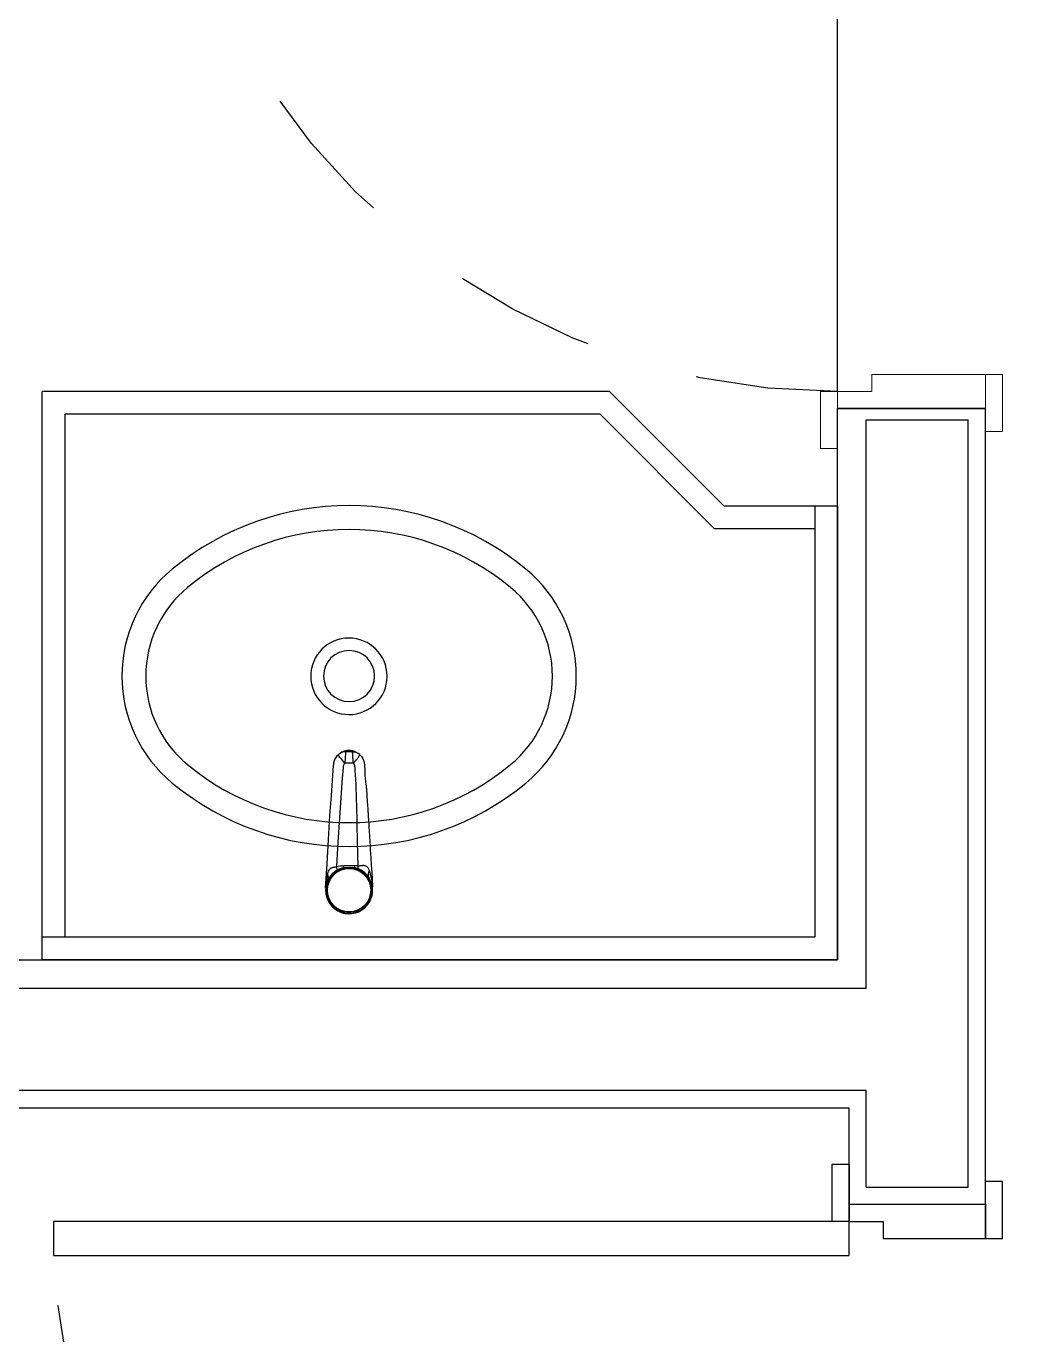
# Model space of a CAD drawing. Header units: millimetres. Extents: x 188.6 to 263.2, y 40.1 to 120.1.
# Drawn here: x 193.585 to 194.454, y 102.599 to 103.751 of the extents above; entities that cross this region are included whole.
import ezdxf

# ---------------------------------------------------------------- set-up
doc = ezdxf.new("R2010")
doc.units = ezdxf.units.MM
doc.linetypes.add('XREF-TIPO$0$HIDDEN2', pattern=[0.1875, 0.125, -0.0625])
doc.layers.add('ARQ', color=8, linetype='Continuous')

# ---------------------------------------------------------------- blocks, each defined once
blk = doc.blocks.new('XREF-TIPO$0$A$C281A5909')
at = {"color": 0}
for p, q in [((0.05, 0.755), (0.08, 0.755)), ((0.05, 0.155), (0.05, 0.755)), ((0.08, 0.755), (0.05, 0.755)), ((0.05, 0.755), (0.05, 0.155)), ((0.08, 0.755), (0.08, 0.155)), ((0.08, 0.155), (0.08, 0.755)), ((0.035, 0.015), (0.035, 0.155)), ((0.08, 0.155), (0.05, 0.155)), ((0.05, 0.155), (0.08, 0.155)), ((0.65, 0.155), (0.08, 0.155)), ((0.665, 0.025), (0.665, 0.155))]:
    blk.add_line(p, q, dxfattribs=at)
at = {"color": 0, "lineweight": 13}
for p, q in [((0, 0.155), (0, 0.17)), ((0, 0.17), (0.05, 0.17)), ((0.65, 0.155), (0.65, 0.17)), ((0.65, 0.17), (0.7, 0.17)), ((0.7, 0.17), (0.7, 0.155)), ((0, 0.155), (0.05, 0.155)), ((0.05, 0.155), (0.035, 0.155)), ((0.05, 0.155), (0.05, 0.125)), ((0.665, 0.155), (0.65, 0.155)), ((0.65, 0.125), (0.65, 0.155)), ((0.65, 0.155), (0.7, 0.155)), ((0.05, 0.125), (0.065, 0.125)), ((0.065, 0.125), (0.065, 0.025)), ((0.635, 0.025), (0.635, 0.125)), ((0.635, 0.125), (0.65, 0.125)), ((0.065, 0.025), (0.015, 0.025)), ((0.035, 0.025), (0.065, 0.025)), ((0.065, 0.025), (0.065, 0.01)), ((0.635, 0.025), (0.665, 0.025)), ((0.635, 0.01), (0.635, 0.025)), ((0.685, 0.025), (0.635, 0.025)), ((0.685, 0.025), (0.685, 0.01)), ((0.015, 0), (0.015, 0.015)), ((0.065, 0.01), (0.015, 0.01)), ((0.685, 0.01), (0.635, 0.01))]:
    blk.add_line(p, q, dxfattribs=at)
at = {"color": 0, "linetype": 'XREF-TIPO$0$HIDDEN2'}
blk.add_arc((0.05, 0.155), 0.6, 0, 90, dxfattribs=at)
blk = doc.blocks.new('XREF-TIPO$0$L59_p')
at = {"color": 252}
blk.add_lwpolyline([(0.1556, 0.0941, 0.358974), (-0.1556, 0.0941, 0.471698), (-0.1556, -0.0941, 0.358974), (0.1556, -0.0941, 0.471698)], format="xyb", close=True, dxfattribs=at)
for points in [[(0.1422, 0.0779, 0.358974), (-0.1422, 0.0779, 0.471698), (-0.1422, -0.0779, 0.358974), (0.1422, -0.0779, 0.471698)], [(0, 0.0225, 1), (0, -0.0225, 1)]]:
    blk.add_lwpolyline(points, format="xyb", close=True)
blk.add_lwpolyline([(0.0335, 0, 336.274616), (0.0335, -0.0004)], format="xyb")
blk = doc.blocks.new('XREF-TIPO$0$1198c35_p')
for p, q in [((-0.0114, 0.0111), (-0.0114, 0.0115)), ((0.0297, 0.0128), (0.0297, 0.0128)), ((0.0297, 0.0126), (0.0297, 0.0127)), ((-0.0114, 0.0111), (-0.0114, 0.0111)), ((0.004, -0.0054), (0.004, -0.0073)), ((0.004, -0.0054), (0.0141, -0.0054)), ((0.0141, -0.0073), (0.004, -0.0073)), ((0.0141, -0.0054), (0.0141, -0.0073)), ((0.0054, -0.0974), (0.0128, -0.0974)), ((0.0226, -0.0968), (0.0226, -0.097)), ((0.0061, -0.1075), (0.0121, -0.1075))]:
    blk.add_line(p, q)
for points in [[(0.0297, 0.0125, 0), (0.0285, -0.0088, 0), (0.0273, -0.0301, 0), (0.0259, -0.0514, 0), (0.0247, -0.0689, 0), (0.0234, -0.0865, 0), (0.0227, -0.0952, 0), (0.0226, -0.0962, 0), (0.0226, -0.0966, 0), (0.0226, -0.0968, 0)], [(0.0297, 0.0125, 0), (0.0297, 0.0125, 0), (0.0297, 0.0125, 0), (0.0297, 0.0125, 0), (0.0297, 0.0125, 0), (0.0297, 0.0125, 0), (0.0297, 0.0125, 0), (0.0297, 0.0125, 0), (0.0297, 0.0124, 0), (0.0297, 0.0124, 0), (0.0297, 0.0123, 0), (0.0296, 0.0123, 0), (0.0296, 0.0121, 0), (0.0296, 0.0112, 0), (0.0295, 0.0103, 0), (0.0291, 0.0066, 0), (0.0285, 0.0029, 0), (0.0279, 0.0002, 0)], [(-0.0077, -0.0516, 0), (-0.0078, -0.0508, 0), (-0.0078, -0.0496, 0), (-0.0079, -0.0488, 0), (-0.008, -0.0479, 0), (-0.008, -0.0476, 0), (-0.008, -0.0474, 0), (-0.008, -0.0471, 0), (-0.008, -0.0468, 0), (-0.008, -0.0466, 0), (-0.0081, -0.0463, 0), (-0.0082, -0.0435, 0), (-0.0084, -0.0409, 0), (-0.0086, -0.0384, 0), (-0.0087, -0.0361, 0), (-0.0088, -0.0347, 0), (-0.0089, -0.033, 0), (-0.009, -0.0313, 0), (-0.0091, -0.0297, 0), (-0.0092, -0.0281, 0), (-0.0094, -0.0246, 0), (-0.0096, -0.0211, 0), (-0.0098, -0.0177, 0), (-0.01, -0.0141, 0), (-0.0104, -0.0076, 0), (-0.0108, -0.0012, 0), (-0.0111, 0.005, 0), (-0.0114, 0.0111, 0)], [(-0.0088, -0.0025, 0), (-0.0096, 0.0002, 0), (-0.0102, 0.003, 0), (-0.0109, 0.0065, 0), (-0.0112, 0.0086, 0), (-0.0113, 0.0098, 0), (-0.0114, 0.0105, 0), (-0.0114, 0.0108, 0), (-0.0114, 0.0108, 0), (-0.0114, 0.0109, 0), (-0.0114, 0.011, 0), (-0.0114, 0.011, 0), (-0.0114, 0.0111, 0), (-0.0114, 0.0111, 0), (-0.0114, 0.0111, 0), (-0.0114, 0.0111, 0), (-0.0114, 0.0111, 0), (-0.0114, 0.0111, 0)], [(-0.0086, 0.0036, 0), (-0.0081, 0.0025, 0), (-0.0079, 0.0012, 0), (-0.008, -0.0002, 0), (-0.0084, -0.0016, 0), (-0.0088, -0.0025, 0)], [(-0.0086, 0.0036, 0), (-0.0082, 0.0029, 0), (-0.0075, 0.0019, 0), (-0.0067, 0.001, 0), (-0.0058, 0, 0), (-0.0047, -0.0009, 0), (-0.0035, -0.0019, 0), (-0.0023, -0.0027, 0), (-0.0014, -0.0033, 0), (-0.0005, -0.0037, 0), (0.0005, -0.0042, 0), (0.0014, -0.0046, 0)], [(0.0194, -0.0033, 0), (0.0205, -0.0026, 0), (0.022, -0.0016, 0), (0.0233, -0.0004, 0), (0.0242, 0.0004, 0), (0.0251, 0.0013, 0), (0.0257, 0.0022, 0), (0.0264, 0.0031, 0), (0.027, 0.0042, 0), (0.0277, 0.0053, 0)], [(0.0279, 0.0002, 0), (0.0277, -0.0007, 0), (0.0274, -0.0016, 0), (0.0271, -0.0024, 0), (0.0267, -0.0032, 0), (0.0264, -0.0037, 0), (0.026, -0.0042, 0), (0.0258, -0.0045, 0), (0.0255, -0.0047, 0), (0.0252, -0.005, 0), (0.0248, -0.0052, 0), (0.0244, -0.0054, 0), (0.0242, -0.0055, 0), (0.0239, -0.0056, 0), (0.0236, -0.0057, 0), (0.0232, -0.0058, 0), (0.0227, -0.0059, 0), (0.0221, -0.006, 0), (0.0217, -0.006, 0), (0.0213, -0.0061, 0), (0.0209, -0.0062, 0), (0.0208, -0.0063, 0), (0.0206, -0.0063, 0), (0.0204, -0.0064, 0), (0.0203, -0.0065, 0)], [(0.0277, 0.0053, 0), (0.0273, 0.0042, 0), (0.0272, 0.0029, 0), (0.0274, 0.0015, 0), (0.0279, 0.0002, 0)], [(0.0011, -0.0071, 0), (0.0011, -0.0071, 0), (0.001, -0.0071, 0), (0.0008, -0.0071, 0), (0.0006, -0.0071, 0), (0.0003, -0.0071, 0), (0, -0.0071, 0), (-0.0008, -0.0073, 0), (-0.0016, -0.0074, 0), (-0.0021, -0.0075, 0), (-0.0027, -0.0075, 0), (-0.003, -0.0076, 0), (-0.0034, -0.0076, 0), (-0.0037, -0.0076, 0), (-0.004, -0.0075, 0), (-0.0042, -0.0075, 0), (-0.0045, -0.0074, 0), (-0.0048, -0.0074, 0), (-0.0051, -0.0073, 0), (-0.0055, -0.0071, 0), (-0.0059, -0.0069, 0), (-0.0061, -0.0067, 0), (-0.0064, -0.0066, 0), (-0.0067, -0.0062, 0), (-0.0071, -0.0059, 0), (-0.0074, -0.0055, 0), (-0.0077, -0.0051, 0), (-0.008, -0.0044, 0), (-0.0084, -0.0037, 0), (-0.0086, -0.0031, 0), (-0.0088, -0.0025, 0)], [(0.0011, -0.0071, 0), (0.0012, -0.0103, 0), (0.0013, -0.0136, 0), (0.0014, -0.0172, 0), (0.0015, -0.021, 0), (0.0016, -0.0245, 0), (0.0017, -0.0281, 0), (0.0017, -0.0293, 0), (0.0017, -0.0303, 0), (0.0017, -0.0312, 0), (0.0017, -0.0322, 0), (0.0018, -0.0332, 0), (0.0019, -0.0389, 0), (0.002, -0.0445, 0), (0.002, -0.0456, 0), (0.002, -0.0467, 0), (0.002, -0.0478, 0), (0.0021, -0.049, 0), (0.0021, -0.0501, 0), (0.0021, -0.0512, 0), (0.0021, -0.0523, 0), (0.0022, -0.0534, 0), (0.0023, -0.0572, 0), (0.0024, -0.0609, 0), (0.0025, -0.0645, 0), (0.0026, -0.0679, 0), (0.0027, -0.0708, 0), (0.0028, -0.0735, 0), (0.0028, -0.0742, 0), (0.0028, -0.0749, 0), (0.0029, -0.0756, 0), (0.0029, -0.0763, 0), (0.0029, -0.077, 0), (0.0029, -0.0777, 0), (0.003, -0.0798, 0), (0.0031, -0.0818, 0), (0.0032, -0.0839, 0), (0.0033, -0.0859, 0), (0.0035, -0.0879, 0), (0.0036, -0.0898, 0), (0.0036, -0.0902, 0), (0.0036, -0.0906, 0), (0.0036, -0.091, 0), (0.0037, -0.0914, 0), (0.0037, -0.0917, 0), (0.0037, -0.0921, 0), (0.0037, -0.0925, 0), (0.0038, -0.0929, 0), (0.0038, -0.0933, 0), (0.0038, -0.0936, 0), (0.0038, -0.0939, 0), (0.0039, -0.0942, 0), (0.0039, -0.0944, 0), (0.0039, -0.0946, 0), (0.0039, -0.0948, 0), (0.004, -0.095, 0), (0.004, -0.0952, 0), (0.0041, -0.0953, 0), (0.0041, -0.0955, 0), (0.0042, -0.0956, 0), (0.0043, -0.096, 0), (0.0045, -0.0963, 0), (0.0047, -0.0966, 0), (0.0049, -0.0969, 0), (0.0051, -0.0971, 0), (0.0054, -0.0974, 0)], [(0.0128, -0.0974, 0), (0.0131, -0.0971, 0), (0.0134, -0.0967, 0), (0.0136, -0.0964, 0), (0.0138, -0.096, 0), (0.014, -0.0957, 0), (0.0141, -0.0954, 0), (0.0143, -0.0948, 0), (0.0144, -0.0943, 0), (0.0144, -0.0937, 0), (0.0144, -0.0931, 0), (0.0151, -0.0844, 0), (0.0164, -0.0669, 0), (0.0176, -0.0494, 0), (0.019, -0.028, 0), (0.0203, -0.0065, 0)], [(0.0203, -0.0065, 0), (0.0188, -0.0069, 0), (0.0173, -0.0071, 0), (0.0157, -0.0072, 0), (0.0141, -0.0073, 0)], [(0.0194, -0.0033, 0), (0.0199, -0.0051, 0), (0.0203, -0.0065, 0)], [(-0.0058, -0.0785, 0), (-0.0059, -0.0776, 0), (-0.0059, -0.0772, 0), (-0.006, -0.0767, 0), (-0.006, -0.0762, 0), (-0.006, -0.0756, 0), (-0.0061, -0.0751, 0), (-0.0061, -0.0748, 0), (-0.0061, -0.0745, 0), (-0.0061, -0.0742, 0), (-0.0063, -0.0726, 0), (-0.0064, -0.0709, 0), (-0.0065, -0.0691, 0), (-0.0066, -0.0672, 0), (-0.0068, -0.0652, 0), (-0.0069, -0.0632, 0), (-0.007, -0.0614, 0), (-0.0072, -0.0597, 0), (-0.0073, -0.0579, 0), (-0.0074, -0.0561, 0), (-0.0074, -0.0556, 0), (-0.0075, -0.0551, 0), (-0.0075, -0.0549, 0), (-0.0075, -0.0548, 0), (-0.0075, -0.0547, 0), (-0.0075, -0.0544, 0), (-0.0076, -0.054, 0), (-0.0076, -0.0534, 0), (-0.0076, -0.0527, 0), (-0.0077, -0.0518, 0), (-0.0077, -0.0516, 0)], [(-0.0039, -0.0992, 0), (-0.004, -0.0989, 0), (-0.0041, -0.0984, 0), (-0.0042, -0.0979, 0), (-0.0043, -0.0976, 0), (-0.0043, -0.0975, 0), (-0.0043, -0.0975, 0), (-0.0043, -0.0975, 0), (-0.0043, -0.0974, 0), (-0.0043, -0.0974, 0), (-0.0043, -0.0974, 0), (-0.0043, -0.0974, 0), (-0.0043, -0.0974, 0), (-0.0043, -0.0974, 0), (-0.0043, -0.0974, 0), (-0.0043, -0.0974, 0), (-0.0045, -0.0962, 0), (-0.0045, -0.0954, 0), (-0.0046, -0.0947, 0), (-0.0046, -0.0939, 0), (-0.0047, -0.0932, 0), (-0.0048, -0.0925, 0), (-0.0048, -0.0918, 0), (-0.0049, -0.0913, 0), (-0.0049, -0.0907, 0), (-0.0049, -0.0902, 0), (-0.005, -0.0897, 0)], [(-0.0002, -0.1049, 0), (-0.001, -0.1041, 0), (-0.0018, -0.1032, 0), (-0.0024, -0.1023, 0), (-0.003, -0.1014, 0), (-0.0033, -0.1007, 0), (-0.0036, -0.1001, 0), (-0.0038, -0.0994, 0), (-0.0039, -0.0992, 0)], [(0.0054, -0.0974, 0), (0.005, -0.0977, 0), (0.0047, -0.0981, 0), (0.0043, -0.0985, 0), (0.0039, -0.099, 0), (0.0035, -0.0994, 0), (0.0032, -0.0998, 0), (0.0028, -0.1003, 0), (0.0024, -0.1007, 0), (0.0021, -0.1011, 0), (0.0017, -0.1015, 0), (0.0014, -0.1019, 0), (0.0011, -0.1023, 0), (0.0009, -0.1027, 0), (0.0006, -0.103, 0), (0.0004, -0.1034, 0), (0.0002, -0.1036, 0), (0.0001, -0.1039, 0), (-0.0001, -0.1041, 0), (-0.0002, -0.1043, 0), (-0.0002, -0.1045, 0), (-0.0003, -0.1046, 0), (-0.0003, -0.1048, 0), (-0.0003, -0.1048, 0), (-0.0002, -0.1049, 0)], [(0.0054, -0.0974, 0), (0.0054, -0.0981, 0), (0.0055, -0.0988, 0), (0.0055, -0.0996, 0), (0.0056, -0.1003, 0), (0.0056, -0.101, 0), (0.0057, -0.1016, 0), (0.0057, -0.1023, 0), (0.0057, -0.103, 0), (0.0058, -0.1036, 0), (0.0058, -0.1042, 0), (0.0059, -0.1046, 0), (0.0059, -0.105, 0), (0.0059, -0.1054, 0), (0.0059, -0.1058, 0), (0.006, -0.1063, 0), (0.006, -0.1066, 0), (0.006, -0.1069, 0), (0.0061, -0.1072, 0), (0.0061, -0.1074, 0), (0.0061, -0.1075, 0)], [(0.0121, -0.1075, 0), (0.0121, -0.1074, 0), (0.0121, -0.1072, 0), (0.0121, -0.107, 0), (0.0121, -0.1068, 0), (0.0122, -0.1065, 0), (0.0122, -0.1061, 0), (0.0122, -0.1057, 0), (0.0123, -0.1052, 0), (0.0123, -0.1047, 0), (0.0123, -0.1042, 0), (0.0124, -0.1036, 0), (0.0124, -0.103, 0), (0.0125, -0.1024, 0), (0.0125, -0.102, 0), (0.0125, -0.1013, 0), (0.0126, -0.1005, 0), (0.0126, -0.0998, 0), (0.0127, -0.0991, 0), (0.0127, -0.0986, 0), (0.0127, -0.098, 0), (0.0128, -0.0974, 0)], [(0.0128, -0.0974, 0), (0.0138, -0.0984, 0), (0.0147, -0.0995, 0), (0.0156, -0.1005, 0), (0.0164, -0.1015, 0), (0.0171, -0.1025, 0), (0.0177, -0.1033, 0), (0.0181, -0.1039, 0), (0.0183, -0.1044, 0), (0.0184, -0.1048, 0), (0.0184, -0.1049, 0)], [(0.0222, -0.0989, 0), (0.0222, -0.0989, 0), (0.0219, -0.0997, 0), (0.0215, -0.1006, 0), (0.0211, -0.1014, 0), (0.0206, -0.1024, 0), (0.0199, -0.1033, 0), (0.0192, -0.1041, 0), (0.0184, -0.1049, 0)], [(0.0226, -0.097, 0), (0.0226, -0.097, 0), (0.0225, -0.0975, 0), (0.0224, -0.0979, 0), (0.0223, -0.0984, 0), (0.0222, -0.0989, 0), (0.0222, -0.0989, 0)], [(0.0061, -0.1075, 0), (0.0047, -0.1075, 0), (0.0033, -0.1071, 0), (0.0021, -0.1066, 0), (0.0015, -0.1063, 0)], [(0.0059, -0.1082, 0), (0.0056, -0.1081, 0), (0.005, -0.1079, 0), (0.0045, -0.1078, 0), (0.004, -0.1076, 0), (0.0036, -0.1074, 0), (0.003, -0.1071, 0), (0.0025, -0.1069, 0), (0.0021, -0.1066, 0)], [(0.0061, -0.1075, 0), (0.0064, -0.1077, 0), (0.0069, -0.1079, 0), (0.0072, -0.1081, 0), (0.0074, -0.1081, 0), (0.0077, -0.1082, 0), (0.0078, -0.1082, 0), (0.0079, -0.1083, 0), (0.008, -0.1083, 0), (0.0081, -0.1083, 0)], [(0.0081, -0.1083, 0), (0.0071, -0.1083, 0), (0.007, -0.1083, 0)], [(0.007, -0.1083, 0), (0.008, -0.1084, 0), (0.0088, -0.1085, 0), (0.0095, -0.1084, 0), (0.0103, -0.1084, 0), (0.011, -0.1084, 0)], [(0.0081, -0.1083, 0), (0.0082, -0.1083, 0), (0.0084, -0.1084, 0), (0.0085, -0.1084, 0), (0.0086, -0.1084, 0), (0.0087, -0.1084, 0), (0.0088, -0.1084, 0), (0.0089, -0.1084, 0), (0.0089, -0.1084, 0), (0.0089, -0.1084, 0), (0.009, -0.1084, 0), (0.009, -0.1084, 0), (0.0091, -0.1084, 0), (0.0091, -0.1084, 0), (0.0092, -0.1084, 0), (0.0092, -0.1084, 0), (0.0093, -0.1084, 0), (0.0094, -0.1084, 0), (0.0095, -0.1084, 0), (0.0096, -0.1084, 0), (0.0098, -0.1083, 0), (0.0101, -0.1083, 0)], [(0.0101, -0.1083, 0), (0.0102, -0.1083, 0), (0.0103, -0.1082, 0), (0.0104, -0.1082, 0), (0.0107, -0.1082, 0), (0.0109, -0.1081, 0), (0.0111, -0.108, 0), (0.0114, -0.1079, 0), (0.0116, -0.1078, 0), (0.0121, -0.1075, 0)], [(0.011, -0.1084, 0), (0.0101, -0.1083, 0)], [(0.0121, -0.1075, 0), (0.0135, -0.1075, 0), (0.0148, -0.1071, 0), (0.0161, -0.1066, 0), (0.0166, -0.1063, 0)], [(0.0184, -0.1049, 0), (0.018, -0.1053, 0), (0.0176, -0.1056, 0), (0.0172, -0.1059, 0), (0.0171, -0.106, 0), (0.017, -0.1061, 0), (0.0169, -0.1061, 0), (0.0168, -0.1062, 0), (0.0167, -0.1062, 0), (0.0167, -0.1062, 0), (0.0166, -0.1063, 0), (0.0166, -0.1063, 0), (0.0166, -0.1063, 0), (0.0166, -0.1063, 0)]]:
    blk.add_polyline3d(points)
blk.add_circle((0.0091, 0.0144), 0.0191)
for centre, radius, start, end in [((0.0091, 0.0144), 0.0207, 0, 211.2083), ((0.0091, 0.0144), 0.0204, 284.4666, 255.5334), ((0.0091, 0.0144), 0.0195, 0, 180), ((0.0091, 0.0144), 0.0195, 180, 0), ((0.0091, 0.0144), 0.0195, 180, 270), ((0.0091, 0.0144), 0.0195, 270, 0), ((0.0091, 0.0144), 0.0207, 334.1045, 0), ((-0.568, 0.0551), 0.5726, 353.7595, 354.015), ((0.0039, 0.0193), 0.0265, 264.0406, 270.134), ((0.009, 0.0145), 0.0205, 248.4737, 255.9324), ((0.0092, 0.0145), 0.0205, 284.0619, 300.0027), ((3.0095, 0.1438), 3.0235, 184.2155, 184.4292), ((0.0089, -0.095), 0.0135, 227.2407, 236.8896), ((0.0083, -0.0975), 0.0109, 257.2283, 263.0963), ((0.0098, -0.0976), 0.0109, 276.4456, 282.3614), ((0.0092, -0.0949), 0.0136, 282.4001, 303.0332)]:
    blk.add_arc(centre, radius, start, end)
blk = doc.blocks.new('XREF-TIPO$0$A$C2D591F4F')
at = {"color": 0}
blk.add_blockref('XREF-TIPO$0$L59_p', (0.2, 0.209), dxfattribs=at)
at = {"color": 0, "rotation": 180}
blk.add_blockref('XREF-TIPO$0$1198c35_p', (0.2091, 0.035), dxfattribs=at)
blk = doc.blocks.new('XREF-TIPO$0$A$C6B2603DF')
at = {"color": 0}
for p, q in [((0.0008, 0.7), (0.5008, 0.7)), ((0.5008, 0.2008), (0.5008, 0.7)), ((0.0208, 0.68), (0.4808, 0.68)), ((0.4808, 0.209), (0.4808, 0.68)), ((0.38, 0.1083), (0.4808, 0.209)), ((0.4, 0.1), (0.5008, 0.2008)), ((0.38, 0.02), (0.38, 0.1083)), ((0.4, 0), (0.4, 0.1))]:
    blk.add_line(p, q, dxfattribs=at)
for points in [[(0.4, 0), (0.0008, 0), (0.0008, 0.7)], [(0.4, 0.02), (0.0208, 0.02), (0.0208, 0.7)]]:
    blk.add_lwpolyline(points, dxfattribs=at)
at = {"color": 0, "rotation": 270}
blk.add_blockref('XREF-TIPO$0$A$C2D591F4F', (0.0414, 0.63), dxfattribs=at)
blk = doc.blocks.new('XREF-TIPO$0$PORTA 70')
at = {"color": 0}
for p, q in [((36.2665, 23.8835), (36.2815, 23.8835)), ((36.2665, 23.8335), (36.2665, 23.8835)), ((36.2815, 23.8335), (36.2815, 23.8835)), ((36.4015, 23.8685), (36.4165, 23.8685)), ((36.4015, 23.8685), (36.4015, 23.8185)), ((36.4165, 23.8685), (36.4165, 23.8185)), ((36.2815, 23.8485), (36.2815, 23.8335)), ((36.4015, 23.8485), (36.2815, 23.8485)), ((36.4015, 23.8185), (36.4015, 23.8485)), ((36.2815, 23.8335), (36.2665, 23.8335)), ((36.3115, 23.8335), (36.2815, 23.8335)), ((36.3115, 23.8185), (36.3115, 23.8335)), ((36.4015, 23.8185), (36.3115, 23.8185)), ((36.4165, 23.8185), (36.4015, 23.8185)), ((36.3115, 23.1485), (36.4015, 23.1485)), ((36.3115, 23.1335), (36.3115, 23.1485)), ((36.4015, 23.1485), (36.4165, 23.1485)), ((36.4015, 23.1185), (36.4015, 23.1485)), ((36.4015, 23.1485), (36.4015, 23.0985)), ((36.4165, 23.1485), (36.4165, 23.0985)), ((36.2665, 23.0835), (36.2665, 23.1335)), ((36.2815, 23.1335), (36.3115, 23.1335)), ((36.2815, 23.0835), (36.2815, 23.1335)), ((36.2815, 23.1185), (36.4015, 23.1185)), ((36.4165, 23.0985), (36.4015, 23.0985)), ((36.2815, 23.0835), (36.2665, 23.0835))]:
    blk.add_line(p, q, dxfattribs=at)
blk.add_lwpolyline([(36.2815, 23.1635), (36.2815, 23.1335), (35.5815, 23.1335), (35.5815, 23.1635)], close=True, dxfattribs=at)
at = {"color": 0, "linetype": 'XREF-TIPO$0$HIDDEN2'}
blk.add_arc((36.2815, 23.1335), 0.7, 90, 180, dxfattribs=at)
blk = doc.blocks.new('A$C1BFF5DEF')
at = {"layer": 'ARQ', "color": 8}
for p, q in [((-4.5897, -5.6401), (-4.4597, -5.6401)), ((-4.5897, -6.1251), (-4.5897, -5.6401)), ((-4.4597, -6.3595), (-4.4597, -5.6401)), ((-4.5647, -5.6501), (-4.4747, -5.6501)), ((-4.5647, -6.1501), (-4.5647, -5.6501)), ((-4.4747, -6.3251), (-4.4747, -5.6501)), ((-5.9697, -6.1251), (-4.5897, -6.1251)), ((-4.5647, -6.1501), (-6.7647, -6.1501)), ((-4.5647, -6.2401), (-6.9447, -6.2401)), ((-4.5647, -6.3251), (-4.5647, -6.2401)), ((-6.9547, -6.2551), (-4.5797, -6.2551)), ((-4.5797, -6.3595), (-4.5797, -6.2551)), ((-4.5647, -6.3251), (-4.4747, -6.3251))]:
    blk.add_line(p, q, dxfattribs=at)
at = {"layer": 'ARQ', "color": 8, "extrusion": (0, 0, -1), "zscale": -1}
for name, p, rotation in [('XREF-TIPO$0$A$C281A5909', (4.4347, -4.9751), 270), ('XREF-TIPO$0$PORTA 70', (40.8612, 16.7784), 180)]:
    blk.add_blockref(name, p, dxfattribs=dict(at, rotation=rotation))
at = {"layer": 'ARQ', "color": 8, "rotation": 90}
blk.add_blockref('XREF-TIPO$0$A$C6B2603DF', (-4.5897, -6.1258), dxfattribs=at)

msp = doc.modelspace()

# ---------------------------------------------------------------- block references
at = {"layer": 'ARQ'}
msp.add_blockref('A$C1BFF5DEF', (198.8891, 109.0543), dxfattribs=at)

doc.saveas('drawing.dxf')
